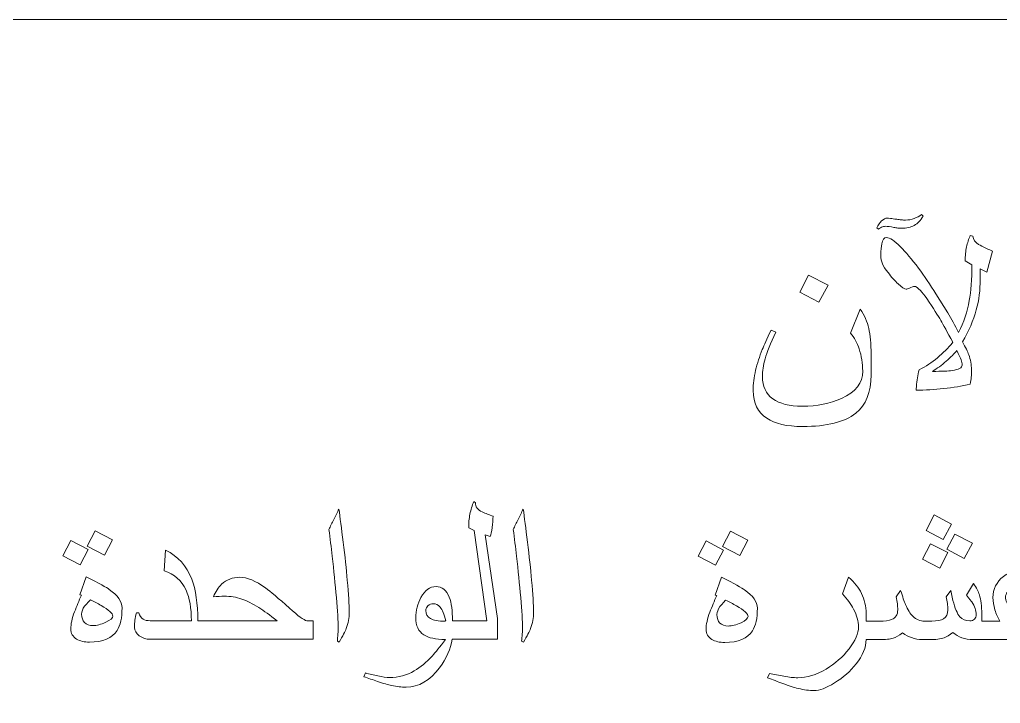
# Model space of a CAD drawing. Header units: millimetres. Extents: x -861 to 465, y -411 to 387.
# Drawn here: x -588.4 to -453.3, y 287.4 to 381.6 of the extents above; entities that cross this region are included whole.
import ezdxf

# ---------------------------------------------------------------- set-up
doc = ezdxf.new("R2010")
doc.units = ezdxf.units.MM
doc.header["$MEASUREMENT"] = 0
doc.layers.add('Layer 1', color=7, linetype='Continuous')

msp = doc.modelspace()

# ---------------------------------------------------------------- linework, layer by layer
at = {"layer": 'Layer 1', "color": 250, "lineweight": 18}
msp.add_lwpolyline([(-714.8907, 61.5579), (-314.8907, 61.5579), (-314.8907, 381.5579), (-714.8907, 381.5579), (-714.8907, 61.5579)], close=True, dxfattribs=at)
at = {"layer": 'Layer 1', "color": 250, "lineweight": 9}
for points, knots in [([(-463.9584, 354.5082), (-464.3112, 353.9263), (-464.7234, 353.5014), (-465.1933, 353.2344), (-465.1933, 353.2344), (-465.6602, 352.9659), (-466.2488, 352.8318), (-466.9572, 352.8318), (-466.9572, 352.8318), (-467.1265, 352.8325), (-467.2976, 352.8428), (-467.4697, 352.865), (-467.4697, 352.865), (-467.6432, 352.8873), (-467.8211, 352.9119), (-468.0042, 352.9423), (-468.0042, 352.9423), (-468.4754, 353.0524), (-468.8505, 353.1074), (-469.1289, 353.1074), (-469.1289, 353.1074), (-469.3464, 353.108), (-469.5353, 353.0632), (-469.6965, 352.975), (-469.6965, 352.975), (-469.8552, 352.8897), (-469.9984, 352.8043), (-470.1265, 352.7162), (-470.1265, 352.7162), (-470.1265, 352.7162), (-470.336, 352.8984), (-470.336, 352.8984), (-470.336, 352.8984), (-470.1568, 353.2842), (-469.9378, 353.6009), (-469.6799, 353.8517), (-469.6799, 353.8517), (-469.4194, 354.1057), (-469.155, 354.232), (-468.8861, 354.232), (-468.8861, 354.232), (-468.8021, 354.2327), (-468.6604, 354.2182), (-468.4617, 354.1932), (-468.4617, 354.1932), (-468.2635, 354.1676), (-467.9753, 354.1272), (-467.5964, 354.0722), (-467.5964, 354.0722), (-467.3729, 354.039), (-467.1596, 354.0116), (-466.9572, 353.9893), (-466.9572, 353.9893), (-466.7518, 353.9708), (-466.5575, 353.9618), (-466.3726, 353.9618), (-466.3726, 353.9618), (-465.9646, 353.9621), (-465.5736, 354.0348), (-465.1986, 354.1822), (-465.1986, 354.1822), (-464.8238, 354.3327), (-464.4806, 354.5103), (-464.1677, 354.7171), (-464.1677, 354.7171), (-464.1677, 354.7171), (-463.9584, 354.5082), (-463.9584, 354.5082)], [0, 0, 0, 0, 0.05555556, 0.05555556, 0.05555556, 0.05555556, 0.11111111, 0.11111111, 0.11111111, 0.11111111, 0.16666667, 0.16666667, 0.16666667, 0.16666667, 0.22222222, 0.22222222, 0.22222222, 0.22222222, 0.27777778, 0.27777778, 0.27777778, 0.27777778, 0.33333333, 0.33333333, 0.33333333, 0.33333333, 0.38888889, 0.38888889, 0.38888889, 0.38888889, 0.44444444, 0.44444444, 0.44444444, 0.44444444, 0.5, 0.5, 0.5, 0.5, 0.55555556, 0.55555556, 0.55555556, 0.55555556, 0.61111111, 0.61111111, 0.61111111, 0.61111111, 0.66666667, 0.66666667, 0.66666667, 0.66666667, 0.72222222, 0.72222222, 0.72222222, 0.72222222, 0.77777778, 0.77777778, 0.77777778, 0.77777778, 0.83333333, 0.83333333, 0.83333333, 0.83333333, 0.88888889, 0.88888889, 0.88888889, 0.88888889, 1, 1, 1, 1]), ([(-454.406, 349.6901), (-454.406, 349.6901), (-455.1775, 346.785), (-455.1775, 346.785), (-455.1775, 346.785), (-455.1775, 346.785), (-456.1257, 347.2541), (-456.1257, 347.2541), (-456.1257, 347.2541), (-456.1257, 347.2541), (-456.0979, 345.7872), (-456.0979, 345.7872), (-456.0979, 345.7872), (-456.0979, 344.3458), (-456.28, 342.9499), (-456.6437, 341.598), (-456.6437, 341.598), (-457.0405, 340.1167), (-457.6692, 338.6505), (-458.5289, 337.1995), (-458.5289, 337.1995), (-458.121, 336.4464), (-457.8371, 335.8544), (-457.6745, 335.4243), (-457.6745, 335.4243), (-457.4292, 334.7477), (-457.3051, 334.0602), (-457.3051, 333.363), (-457.3051, 333.363), (-457.305, 332.9666), (-457.3164, 332.6271), (-457.3383, 332.3488), (-457.3383, 332.3488), (-457.3576, 332.0696), (-457.4046, 331.7424), (-457.4815, 331.3675), (-457.4815, 331.3675), (-458.6212, 331.11), (-459.8381, 330.9074), (-461.1307, 330.7613), (-461.1307, 330.7613), (-462.4245, 330.6179), (-463.6855, 330.5461), (-464.9121, 330.5461), (-464.9121, 330.5461), (-464.901, 330.7472), (-464.8955, 330.9183), (-464.8955, 331.0587), (-464.8955, 331.0587), (-464.8405, 331.8752), (-464.7121, 332.6311), (-464.5096, 333.3299), (-464.5096, 333.3299), (-462.6834, 334.3072), (-461.1416, 335.5746), (-459.885, 337.1333), (-459.885, 337.1333), (-460.6346, 338.5514), (-461.1832, 339.5558), (-461.5275, 340.1484), (-461.5275, 340.1484), (-461.9024, 340.7906), (-462.5418, 341.7965), (-463.4459, 343.1636), (-463.4459, 343.1636), (-463.7764, 343.6227), (-464.0714, 343.9916), (-464.3279, 344.2714), (-464.3279, 344.2714), (-464.6845, 344.6498), (-464.9643, 344.8393), (-465.1658, 344.8393), (-465.1658, 344.8393), (-465.306, 344.8395), (-465.5376, 344.7578), (-465.86, 344.5966), (-465.86, 344.5966), (-466.0339, 344.5085), (-466.1786, 344.4643), (-466.2957, 344.4643), (-466.2957, 344.4643), (-466.5313, 344.4648), (-466.9018, 344.7014), (-467.4091, 345.1755), (-467.4091, 345.1755), (-467.85, 345.5943), (-468.3118, 346.1097), (-468.7927, 346.7245), (-468.7927, 346.7245), (-469.1785, 347.2168), (-469.4418, 347.6255), (-469.5808, 347.9537), (-469.5808, 347.9537), (-469.7214, 348.2804), (-469.7903, 348.6758), (-469.7903, 349.1386), (-469.7903, 349.1386), (-469.7903, 349.8036), (-469.7491, 350.3254), (-469.6637, 350.7042), (-469.6637, 350.7042), (-469.5351, 351.2736), (-469.3148, 351.5587), (-469.0022, 351.5587), (-469.0022, 351.5587), (-468.5612, 351.5594), (-467.9216, 351.1396), (-467.0838, 350.3017), (-467.0838, 350.3017), (-466.345, 349.548), (-465.5185, 348.5601), (-464.6034, 347.3362), (-464.6034, 347.3362), (-463.7987, 346.2476), (-463.0036, 345.0763), (-462.2165, 343.8194), (-462.2165, 343.8194), (-462.2165, 343.8194), (-460.5738, 341.1795), (-460.5738, 341.1795), (-460.5738, 341.1795), (-460.093, 340.3858), (-459.5982, 339.4828), (-459.0912, 338.4727), (-459.0912, 338.4727), (-458.3718, 339.9238), (-457.877, 341.3898), (-457.6085, 342.8715), (-457.6085, 342.8715), (-457.3742, 344.1616), (-457.2558, 345.8038), (-457.2558, 347.7991), (-457.2558, 347.7991), (-457.2558, 347.7991), (-458.1761, 348.3344), (-458.1761, 348.3344), (-458.1761, 348.3344), (-458.1761, 349.0424), (-458.114, 349.6843), (-457.9888, 350.2576), (-457.9888, 350.2576), (-457.8646, 350.8339), (-457.6897, 351.3573), (-457.465, 351.8285), (-457.465, 351.8285), (-457.465, 351.8285), (-457.0958, 351.7356), (-457.0958, 351.7356), (-457.0958, 351.7356), (-457.0518, 351.272), (-456.7925, 350.8997), (-456.3184, 350.6214), (-456.3184, 350.6214), (-456.0622, 350.4703), (-455.7328, 350.2975), (-455.332, 350.1034), (-455.332, 350.1034), (-454.9281, 349.9123), (-454.6194, 349.7739), (-454.406, 349.6901)], [0, 0, 0, 0, 0.02439024, 0.02439024, 0.02439024, 0.02439024, 0.04878049, 0.04878049, 0.04878049, 0.04878049, 0.07317073, 0.07317073, 0.07317073, 0.07317073, 0.09756098, 0.09756098, 0.09756098, 0.09756098, 0.12195122, 0.12195122, 0.12195122, 0.12195122, 0.14634146, 0.14634146, 0.14634146, 0.14634146, 0.17073171, 0.17073171, 0.17073171, 0.17073171, 0.19512195, 0.19512195, 0.19512195, 0.19512195, 0.2195122, 0.2195122, 0.2195122, 0.2195122, 0.24390244, 0.24390244, 0.24390244, 0.24390244, 0.26829268, 0.26829268, 0.26829268, 0.26829268, 0.29268293, 0.29268293, 0.29268293, 0.29268293, 0.31707317, 0.31707317, 0.31707317, 0.31707317, 0.34146341, 0.34146341, 0.34146341, 0.34146341, 0.36585366, 0.36585366, 0.36585366, 0.36585366, 0.3902439, 0.3902439, 0.3902439, 0.3902439, 0.41463415, 0.41463415, 0.41463415, 0.41463415, 0.43902439, 0.43902439, 0.43902439, 0.43902439, 0.46341463, 0.46341463, 0.46341463, 0.46341463, 0.48780488, 0.48780488, 0.48780488, 0.48780488, 0.51219512, 0.51219512, 0.51219512, 0.51219512, 0.53658537, 0.53658537, 0.53658537, 0.53658537, 0.56097561, 0.56097561, 0.56097561, 0.56097561, 0.58536585, 0.58536585, 0.58536585, 0.58536585, 0.6097561, 0.6097561, 0.6097561, 0.6097561, 0.63414634, 0.63414634, 0.63414634, 0.63414634, 0.65853659, 0.65853659, 0.65853659, 0.65853659, 0.68292683, 0.68292683, 0.68292683, 0.68292683, 0.70731707, 0.70731707, 0.70731707, 0.70731707, 0.73170732, 0.73170732, 0.73170732, 0.73170732, 0.75609756, 0.75609756, 0.75609756, 0.75609756, 0.7804878, 0.7804878, 0.7804878, 0.7804878, 0.80487805, 0.80487805, 0.80487805, 0.80487805, 0.82926829, 0.82926829, 0.82926829, 0.82926829, 0.85365854, 0.85365854, 0.85365854, 0.85365854, 0.87804878, 0.87804878, 0.87804878, 0.87804878, 0.90243902, 0.90243902, 0.90243902, 0.90243902, 0.92682927, 0.92682927, 0.92682927, 0.92682927, 0.95121951, 0.95121951, 0.95121951, 0.95121951, 1, 1, 1, 1]), ([(-477.062, 344.9998), (-477.062, 344.9998), (-478.3189, 342.6622), (-478.3189, 342.6622), (-478.3189, 342.6622), (-478.3189, 342.6622), (-480.926, 344.0187), (-480.926, 344.0187), (-480.926, 344.0187), (-480.926, 344.0187), (-479.7354, 346.3722), (-479.7354, 346.3722), (-479.7354, 346.3722), (-479.7354, 346.3722), (-477.062, 344.9998), (-477.062, 344.9998)], [0, 0, 0, 0, 0.2, 0.2, 0.2, 0.2, 0.4, 0.4, 0.4, 0.4, 0.6, 0.6, 0.6, 0.6, 1, 1, 1, 1]), ([(-471.1311, 332.6578), (-471.1311, 330.2615), (-471.8354, 328.4983), (-473.2422, 327.3711), (-473.2422, 327.3711), (-474.7566, 326.1562), (-477.2001, 325.5466), (-480.5733, 325.5466), (-480.5733, 325.5466), (-482.7203, 325.5466), (-484.3632, 325.9244), (-485.5013, 326.6765), (-485.5013, 326.6765), (-486.7468, 327.504), (-487.3699, 328.7713), (-487.3699, 330.4801), (-487.3699, 330.4801), (-487.3699, 331.4021), (-487.2585, 332.3347), (-487.0337, 333.2802), (-487.0337, 333.2802), (-486.8103, 334.2286), (-486.5032, 335.1791), (-486.113, 336.1355), (-486.113, 336.1355), (-485.8786, 336.7162), (-485.4709, 337.6073), (-484.8896, 338.8089), (-484.8896, 338.8089), (-484.8896, 338.8089), (-484.2447, 338.5228), (-484.2447, 338.5228), (-484.2447, 338.5228), (-484.9981, 336.975), (-485.4956, 335.7553), (-485.7383, 334.8623), (-485.7383, 334.8623), (-485.9782, 333.9699), (-486.0968, 333.1535), (-486.0968, 332.4148), (-486.0968, 332.4148), (-486.0967, 331.0814), (-485.6226, 330.0667), (-484.6744, 329.3721), (-484.6744, 329.3721), (-483.7236, 328.6803), (-482.3647, 328.336), (-480.6008, 328.336), (-480.6008, 328.336), (-478.5723, 328.3366), (-476.7743, 328.6955), (-475.2047, 329.4162), (-475.2047, 329.4162), (-473.2615, 330.3091), (-472.2887, 331.5551), (-472.2887, 333.1535), (-472.2887, 333.1535), (-472.2886, 334.2477), (-472.4513, 335.2702), (-472.7738, 336.2181), (-472.7738, 336.2181), (-473.0534, 337.056), (-473.4504, 337.7851), (-473.9644, 338.4064), (-473.9644, 338.4064), (-473.9644, 338.4064), (-472.6248, 341.7089), (-472.6248, 341.7089), (-472.6248, 341.7089), (-472.0558, 340.8406), (-471.6643, 339.9554), (-471.4508, 339.0517), (-471.4508, 339.0517), (-471.2385, 338.1506), (-471.1312, 336.9526), (-471.1312, 335.4576), (-471.1312, 335.4576), (-471.1312, 335.4576), (-471.1311, 332.6578), (-471.1311, 332.6578)], [0, 0, 0, 0, 0.04761905, 0.04761905, 0.04761905, 0.04761905, 0.0952381, 0.0952381, 0.0952381, 0.0952381, 0.14285714, 0.14285714, 0.14285714, 0.14285714, 0.19047619, 0.19047619, 0.19047619, 0.19047619, 0.23809524, 0.23809524, 0.23809524, 0.23809524, 0.28571429, 0.28571429, 0.28571429, 0.28571429, 0.33333333, 0.33333333, 0.33333333, 0.33333333, 0.38095238, 0.38095238, 0.38095238, 0.38095238, 0.42857143, 0.42857143, 0.42857143, 0.42857143, 0.47619048, 0.47619048, 0.47619048, 0.47619048, 0.52380952, 0.52380952, 0.52380952, 0.52380952, 0.57142857, 0.57142857, 0.57142857, 0.57142857, 0.61904762, 0.61904762, 0.61904762, 0.61904762, 0.66666667, 0.66666667, 0.66666667, 0.66666667, 0.71428571, 0.71428571, 0.71428571, 0.71428571, 0.76190476, 0.76190476, 0.76190476, 0.76190476, 0.80952381, 0.80952381, 0.80952381, 0.80952381, 0.85714286, 0.85714286, 0.85714286, 0.85714286, 0.9047619, 0.9047619, 0.9047619, 0.9047619, 1, 1, 1, 1]), ([(-458.5952, 334.008), (-458.5952, 334.2429), (-458.6418, 334.4874), (-458.7328, 334.741), (-458.7328, 334.741), (-458.8209, 334.9954), (-459.0225, 335.4106), (-459.3336, 335.9923), (-459.3336, 335.9923), (-459.6575, 335.5732), (-460.1387, 335.0882), (-460.7779, 334.5371), (-460.7779, 334.5371), (-461.4174, 333.9889), (-462.0486, 333.5229), (-462.6684, 333.1369), (-462.6684, 333.1369), (-461.4007, 333.1372), (-460.4996, 333.1754), (-459.9623, 333.2526), (-459.9623, 333.2526), (-459.0512, 333.3809), (-458.5953, 333.6329), (-458.5952, 334.008)], [0, 0, 0, 0, 0.14285714, 0.14285714, 0.14285714, 0.14285714, 0.28571429, 0.28571429, 0.28571429, 0.28571429, 0.42857143, 0.42857143, 0.42857143, 0.42857143, 0.57142857, 0.57142857, 0.57142857, 0.57142857, 0.71428571, 0.71428571, 0.71428571, 0.71428571, 1, 1, 1, 1]), ([(-528.8389, 296.2608), (-529.0158, 294.9454), (-529.5913, 293.6348), (-530.5657, 292.3299), (-530.5657, 292.3299), (-531.8969, 290.5553), (-533.4306, 289.6674), (-535.1684, 289.6674), (-535.1684, 289.6674), (-535.8117, 289.6679), (-536.4748, 289.7419), (-537.1584, 289.888), (-537.1584, 289.888), (-537.6586, 289.9957), (-538.3092, 290.1801), (-539.1096, 290.4446), (-539.1096, 290.4446), (-539.742, 290.6696), (-540.3761, 290.8884), (-541.0115, 291.1008), (-541.0115, 291.1008), (-541.0115, 291.1008), (-540.7633, 291.6134), (-540.7633, 291.6134), (-540.7633, 291.6134), (-540.2162, 291.4896), (-539.6431, 291.3569), (-539.0437, 291.2165), (-539.0437, 291.2165), (-538.4414, 291.0736), (-537.901, 291.0013), (-537.423, 291.0013), (-537.423, 291.0013), (-536.2322, 291.0014), (-535.1049, 291.3033), (-534.0385, 291.9055), (-534.0385, 291.9055), (-533.2086, 292.3865), (-532.3779, 293.0809), (-531.5471, 293.989), (-531.5471, 293.989), (-531.128, 294.4487), (-530.5329, 295.1934), (-529.761, 296.227), (-529.761, 296.227), (-531.081, 296.2275), (-532.0678, 296.438), (-532.7212, 296.861), (-532.7212, 296.861), (-533.4636, 297.3379), (-533.8345, 298.1246), (-533.8345, 299.22), (-533.8345, 299.22), (-533.8345, 300.224), (-533.6003, 301.155), (-533.129, 302.0147), (-533.129, 302.0147), (-532.5818, 303.0101), (-531.8886, 303.5083), (-531.0508, 303.5083), (-531.0508, 303.5083), (-530.2019, 303.5085), (-529.5927, 303.0151), (-529.2209, 302.0313), (-529.2209, 302.0313), (-528.9273, 301.2599), (-528.7799, 300.1851), (-528.7799, 298.8072), (-528.7799, 298.8072), (-528.7799, 298.8072), (-524.0515, 298.8072), (-524.0515, 298.8072), (-524.0515, 298.8072), (-524.0515, 298.8072), (-525.7936, 311.2317), (-525.7936, 311.2317), (-525.7936, 311.2317), (-525.7936, 311.2317), (-526.5542, 311.5953), (-526.5542, 311.5953), (-526.5542, 311.5953), (-526.5542, 312.2699), (-526.4964, 312.9025), (-526.3779, 313.4909), (-526.3779, 313.4909), (-526.2607, 314.0829), (-526.0844, 314.6568), (-525.8487, 315.2163), (-525.8487, 315.2163), (-525.8487, 315.2163), (-525.6339, 315.0568), (-525.6339, 315.0568), (-525.6339, 315.0568), (-525.6339, 314.4861), (-525.3167, 314.0602), (-524.6803, 313.7777), (-524.6803, 313.7777), (-524.1924, 313.582), (-523.6978, 313.3875), (-523.1976, 313.1935), (-523.1976, 313.1935), (-523.1974, 312.7049), (-523.2389, 312.1806), (-523.3186, 311.6222), (-523.3186, 311.6222), (-523.3957, 311.0674), (-523.4883, 310.6535), (-523.5945, 310.3822), (-523.5945, 310.3822), (-523.5945, 310.3822), (-524.3, 310.6142), (-524.3, 310.6142), (-524.3, 310.6142), (-524.3, 310.6142), (-522.5688, 299.1318), (-522.5688, 299.1318), (-522.5688, 299.1318), (-522.5688, 299.1318), (-522.5688, 296.2608), (-522.5688, 296.2608), (-522.5688, 296.2608), (-522.5688, 296.2608), (-528.8389, 296.2608), (-528.8389, 296.2608)], [0, 0, 0, 0, 0.03125, 0.03125, 0.03125, 0.03125, 0.0625, 0.0625, 0.0625, 0.0625, 0.09375, 0.09375, 0.09375, 0.09375, 0.125, 0.125, 0.125, 0.125, 0.15625, 0.15625, 0.15625, 0.15625, 0.1875, 0.1875, 0.1875, 0.1875, 0.21875, 0.21875, 0.21875, 0.21875, 0.25, 0.25, 0.25, 0.25, 0.28125, 0.28125, 0.28125, 0.28125, 0.3125, 0.3125, 0.3125, 0.3125, 0.34375, 0.34375, 0.34375, 0.34375, 0.375, 0.375, 0.375, 0.375, 0.40625, 0.40625, 0.40625, 0.40625, 0.4375, 0.4375, 0.4375, 0.4375, 0.46875, 0.46875, 0.46875, 0.46875, 0.5, 0.5, 0.5, 0.5, 0.53125, 0.53125, 0.53125, 0.53125, 0.5625, 0.5625, 0.5625, 0.5625, 0.59375, 0.59375, 0.59375, 0.59375, 0.625, 0.625, 0.625, 0.625, 0.65625, 0.65625, 0.65625, 0.65625, 0.6875, 0.6875, 0.6875, 0.6875, 0.71875, 0.71875, 0.71875, 0.71875, 0.75, 0.75, 0.75, 0.75, 0.78125, 0.78125, 0.78125, 0.78125, 0.8125, 0.8125, 0.8125, 0.8125, 0.84375, 0.84375, 0.84375, 0.84375, 0.875, 0.875, 0.875, 0.875, 0.90625, 0.90625, 0.90625, 0.90625, 0.9375, 0.9375, 0.9375, 0.9375, 1, 1, 1, 1]), ([(-543.0053, 299.9922), (-543.0053, 299.212), (-543.1472, 298.4551), (-543.4297, 297.7207), (-543.4297, 297.7207), (-543.5772, 297.3316), (-543.8954, 296.712), (-544.3833, 295.8633), (-544.3833, 295.8633), (-544.3833, 295.8633), (-544.6426, 296.0124), (-544.6426, 296.0124), (-544.6426, 296.0124), (-544.6136, 296.2949), (-544.5872, 296.6211), (-544.5653, 296.9932), (-544.5653, 296.9932), (-544.5406, 297.3641), (-544.5269, 297.612), (-544.5269, 297.7373), (-544.5269, 297.7373), (-544.5269, 298.7548), (-544.608, 300.1735), (-544.7692, 301.9928), (-544.7692, 301.9928), (-544.9317, 303.8149), (-545.1249, 305.716), (-545.3482, 307.6975), (-545.3482, 307.6975), (-545.4842, 308.8997), (-545.6346, 310.1243), (-545.8001, 311.3742), (-545.8001, 311.3742), (-545.6056, 311.8048), (-545.3852, 312.2675), (-545.1386, 312.7635), (-545.1386, 312.7635), (-544.889, 313.2629), (-544.6507, 313.7336), (-544.4221, 314.1745), (-544.4221, 314.1745), (-544.2675, 313.0613), (-544.0718, 311.5368), (-543.8323, 309.605), (-543.8323, 309.605), (-543.5936, 307.6718), (-543.4065, 305.9284), (-543.2699, 304.374), (-543.2699, 304.374), (-543.0934, 302.4409), (-543.0054, 300.9799), (-543.0053, 299.9922)], [0, 0, 0, 0, 0.07142857, 0.07142857, 0.07142857, 0.07142857, 0.14285714, 0.14285714, 0.14285714, 0.14285714, 0.21428571, 0.21428571, 0.21428571, 0.21428571, 0.28571429, 0.28571429, 0.28571429, 0.28571429, 0.35714286, 0.35714286, 0.35714286, 0.35714286, 0.42857143, 0.42857143, 0.42857143, 0.42857143, 0.5, 0.5, 0.5, 0.5, 0.57142857, 0.57142857, 0.57142857, 0.57142857, 0.64285714, 0.64285714, 0.64285714, 0.64285714, 0.71428571, 0.71428571, 0.71428571, 0.71428571, 0.78571429, 0.78571429, 0.78571429, 0.78571429, 0.85714286, 0.85714286, 0.85714286, 0.85714286, 1, 1, 1, 1]), ([(-517.6191, 299.9922), (-517.6191, 299.212), (-517.761, 298.4551), (-518.0436, 297.7207), (-518.0436, 297.7207), (-518.191, 297.3316), (-518.5096, 296.712), (-518.9972, 295.8633), (-518.9972, 295.8633), (-518.9972, 295.8633), (-519.2564, 296.0124), (-519.2564, 296.0124), (-519.2564, 296.0124), (-519.2274, 296.2949), (-519.2011, 296.6211), (-519.1792, 296.9932), (-519.1792, 296.9932), (-519.1544, 297.3641), (-519.1408, 297.612), (-519.1408, 297.7373), (-519.1408, 297.7373), (-519.1407, 298.7548), (-519.2219, 300.1735), (-519.3831, 301.9928), (-519.3831, 301.9928), (-519.5457, 303.8149), (-519.7387, 305.716), (-519.962, 307.6975), (-519.962, 307.6975), (-520.0982, 308.8997), (-520.2485, 310.1243), (-520.4139, 311.3742), (-520.4139, 311.3742), (-520.2194, 311.8048), (-519.9991, 312.2675), (-519.7525, 312.7635), (-519.7525, 312.7635), (-519.503, 313.2629), (-519.2646, 313.7336), (-519.036, 314.1745), (-519.036, 314.1745), (-518.8813, 313.0613), (-518.686, 311.5368), (-518.4461, 309.605), (-518.4461, 309.605), (-518.2076, 307.6718), (-518.0203, 305.9284), (-517.8838, 304.374), (-517.8838, 304.374), (-517.7074, 302.4409), (-517.6192, 300.9799), (-517.6191, 299.9922)], [0, 0, 0, 0, 0.07142857, 0.07142857, 0.07142857, 0.07142857, 0.14285714, 0.14285714, 0.14285714, 0.14285714, 0.21428571, 0.21428571, 0.21428571, 0.21428571, 0.28571429, 0.28571429, 0.28571429, 0.28571429, 0.35714286, 0.35714286, 0.35714286, 0.35714286, 0.42857143, 0.42857143, 0.42857143, 0.42857143, 0.5, 0.5, 0.5, 0.5, 0.57142857, 0.57142857, 0.57142857, 0.57142857, 0.64285714, 0.64285714, 0.64285714, 0.64285714, 0.71428571, 0.71428571, 0.71428571, 0.71428571, 0.78571429, 0.78571429, 0.78571429, 0.78571429, 0.85714286, 0.85714286, 0.85714286, 0.85714286, 1, 1, 1, 1]), ([(-460.0752, 312.1144), (-460.0752, 312.1144), (-461.2051, 309.9705), (-461.2051, 309.9705), (-461.2051, 309.9705), (-461.2051, 309.9705), (-463.5478, 311.2325), (-463.5478, 311.2325), (-463.5478, 311.2325), (-463.5478, 311.2325), (-462.462, 313.3717), (-462.462, 313.3717), (-462.462, 313.3717), (-462.462, 313.3717), (-460.0752, 312.1144), (-460.0752, 312.1144)], [0, 0, 0, 0, 0.2, 0.2, 0.2, 0.2, 0.4, 0.4, 0.4, 0.4, 0.6, 0.6, 0.6, 0.6, 1, 1, 1, 1]), ([(-575.6139, 309.9585), (-575.6139, 309.9585), (-576.6942, 307.8305), (-576.6942, 307.8305), (-576.6942, 307.8305), (-576.6942, 307.8305), (-579.0977, 309.0648), (-579.0977, 309.0648), (-579.0977, 309.0648), (-579.0977, 309.0648), (-577.9839, 311.1873), (-577.9839, 311.1873), (-577.9839, 311.1873), (-577.9839, 311.1873), (-575.6139, 309.9585), (-575.6139, 309.9585)], [0, 0, 0, 0, 0.2, 0.2, 0.2, 0.2, 0.4, 0.4, 0.4, 0.4, 0.6, 0.6, 0.6, 0.6, 1, 1, 1, 1]), ([(-488.1168, 309.9046), (-488.1168, 309.9046), (-489.1973, 307.7765), (-489.1973, 307.7765), (-489.1973, 307.7765), (-489.1973, 307.7765), (-491.6003, 309.0116), (-491.6003, 309.0116), (-491.6003, 309.0116), (-491.6003, 309.0116), (-490.4869, 311.1333), (-490.4869, 311.1333), (-490.4869, 311.1333), (-490.4869, 311.1333), (-488.1168, 309.9046), (-488.1168, 309.9046)], [0, 0, 0, 0, 0.2, 0.2, 0.2, 0.2, 0.4, 0.4, 0.4, 0.4, 0.6, 0.6, 0.6, 0.6, 1, 1, 1, 1]), ([(-457.1865, 309.5021), (-457.1865, 309.5021), (-458.3331, 307.3963), (-458.3331, 307.3963), (-458.3331, 307.3963), (-458.3331, 307.3963), (-460.7034, 308.6536), (-460.7034, 308.6536), (-460.7034, 308.6536), (-460.7034, 308.6536), (-459.6067, 310.7475), (-459.6067, 310.7475), (-459.6067, 310.7475), (-459.6067, 310.7475), (-457.1865, 309.5021), (-457.1865, 309.5021)], [0, 0, 0, 0, 0.2, 0.2, 0.2, 0.2, 0.4, 0.4, 0.4, 0.4, 0.6, 0.6, 0.6, 0.6, 1, 1, 1, 1]), ([(-578.954, 308.5965), (-578.954, 308.5965), (-580.0512, 306.5018), (-580.0512, 306.5018), (-580.0512, 306.5018), (-580.0512, 306.5018), (-582.4652, 307.748), (-582.4652, 307.748), (-582.4652, 307.748), (-582.4652, 307.748), (-581.3244, 309.8538), (-581.3244, 309.8538), (-581.3244, 309.8538), (-581.3244, 309.8538), (-578.954, 308.5965), (-578.954, 308.5965)], [0, 0, 0, 0, 0.2, 0.2, 0.2, 0.2, 0.4, 0.4, 0.4, 0.4, 0.6, 0.6, 0.6, 0.6, 1, 1, 1, 1]), ([(-491.4571, 308.5425), (-491.4571, 308.5425), (-492.5538, 306.4486), (-492.5538, 306.4486), (-492.5538, 306.4486), (-492.5538, 306.4486), (-494.9684, 307.694), (-494.9684, 307.694), (-494.9684, 307.694), (-494.9684, 307.694), (-493.8274, 309.7998), (-493.8274, 309.7998), (-493.8274, 309.7998), (-493.8274, 309.7998), (-491.4571, 308.5425), (-491.4571, 308.5425)], [0, 0, 0, 0, 0.2, 0.2, 0.2, 0.2, 0.4, 0.4, 0.4, 0.4, 0.6, 0.6, 0.6, 0.6, 1, 1, 1, 1]), ([(-460.5602, 308.1845), (-460.5602, 308.1845), (-461.6736, 306.0628), (-461.6736, 306.0628), (-461.6736, 306.0628), (-461.6736, 306.0628), (-464.0439, 307.2915), (-464.0439, 307.2915), (-464.0439, 307.2915), (-464.0439, 307.2915), (-462.9632, 309.414), (-462.9632, 309.414), (-462.9632, 309.414), (-462.9632, 309.414), (-460.5602, 308.1845), (-460.5602, 308.1845)], [0, 0, 0, 0, 0.2, 0.2, 0.2, 0.2, 0.4, 0.4, 0.4, 0.4, 0.6, 0.6, 0.6, 0.6, 1, 1, 1, 1]), ([(-564.8747, 296.2608), (-564.8747, 296.2608), (-570.4105, 296.2608), (-570.4105, 296.2608), (-570.4105, 296.2608), (-570.9699, 296.2608), (-571.4714, 296.4199), (-571.9151, 296.7396), (-571.9151, 296.7396), (-572.3603, 297.0625), (-572.5822, 297.4452), (-572.5822, 297.8861), (-572.5822, 297.8861), (-572.5822, 298.2571), (-572.5628, 298.5931), (-572.5216, 298.8948), (-572.5216, 298.8948), (-572.4816, 299.1953), (-572.4087, 299.5287), (-572.3011, 299.8924), (-572.3011, 299.8924), (-572.3011, 299.8924), (-571.9649, 299.893), (-571.9649, 299.893), (-571.9649, 299.893), (-571.8587, 299.4922), (-571.6643, 299.2034), (-571.3807, 299.027), (-571.3807, 299.027), (-571.1463, 298.8802), (-570.8226, 298.8066), (-570.4105, 298.8066), (-570.4105, 298.8066), (-570.4105, 298.8066), (-564.8747, 298.8072), (-564.8747, 298.8072), (-564.8747, 298.8072), (-564.8747, 298.8072), (-564.7437, 298.8072), (-564.7437, 298.8072), (-564.7437, 298.8072), (-564.7437, 300.5558), (-564.9891, 301.9625), (-565.477, 303.0289), (-565.477, 303.0289), (-566.0804, 304.3547), (-567.0906, 305.2394), (-568.5087, 305.6804), (-568.5087, 305.6804), (-568.5087, 305.6804), (-568.2882, 308.5195), (-568.2882, 308.5195), (-568.2882, 308.5195), (-566.5987, 307.6884), (-565.4025, 306.3651), (-564.6998, 304.5504), (-564.6998, 304.5504), (-564.1349, 303.0848), (-563.851, 301.1691), (-563.851, 298.8072), (-563.851, 298.8072), (-563.851, 298.8072), (-552.9353, 298.8072), (-552.9353, 298.8072), (-552.9353, 298.8072), (-553.9318, 299.5787), (-554.7712, 300.1791), (-555.4545, 300.6092), (-555.4545, 300.6092), (-556.3032, 301.1455), (-557.0805, 301.5367), (-557.786, 301.7832), (-557.786, 301.7832), (-558.5773, 302.0552), (-559.3778, 302.1911), (-560.1895, 302.1911), (-560.1895, 302.1911), (-560.6855, 302.1917), (-561.1872, 302.1554), (-561.6945, 302.0863), (-561.6945, 302.0863), (-561.4117, 302.81), (-561.0411, 303.3926), (-560.5807, 303.8336), (-560.5807, 303.8336), (-559.9191, 304.469), (-559.08, 304.7872), (-558.0619, 304.7872), (-558.0619, 304.7872), (-557.0666, 304.7873), (-555.8899, 304.2982), (-554.5342, 303.321), (-554.5342, 303.321), (-553.8588, 302.8323), (-552.759, 301.9046), (-551.2378, 300.5376), (-551.2378, 300.5376), (-550.0552, 299.4715), (-549.2534, 298.8948), (-548.8343, 298.8066), (-548.8343, 298.8066), (-548.8343, 298.8066), (-547.9523, 298.8072), (-547.9523, 298.8072), (-547.9523, 298.8072), (-547.9523, 298.8072), (-547.9523, 296.2608), (-547.9523, 296.2608), (-547.9523, 296.2608), (-547.9523, 296.2608), (-563.8509, 296.2608), (-563.8509, 296.2608), (-563.8509, 296.2608), (-563.8509, 296.2608), (-564.8747, 296.2608), (-564.8747, 296.2608)], [0, 0, 0, 0, 0.03333333, 0.03333333, 0.03333333, 0.03333333, 0.06666667, 0.06666667, 0.06666667, 0.06666667, 0.1, 0.1, 0.1, 0.1, 0.13333333, 0.13333333, 0.13333333, 0.13333333, 0.16666667, 0.16666667, 0.16666667, 0.16666667, 0.2, 0.2, 0.2, 0.2, 0.23333333, 0.23333333, 0.23333333, 0.23333333, 0.26666667, 0.26666667, 0.26666667, 0.26666667, 0.3, 0.3, 0.3, 0.3, 0.33333333, 0.33333333, 0.33333333, 0.33333333, 0.36666667, 0.36666667, 0.36666667, 0.36666667, 0.4, 0.4, 0.4, 0.4, 0.43333333, 0.43333333, 0.43333333, 0.43333333, 0.46666667, 0.46666667, 0.46666667, 0.46666667, 0.5, 0.5, 0.5, 0.5, 0.53333333, 0.53333333, 0.53333333, 0.53333333, 0.56666667, 0.56666667, 0.56666667, 0.56666667, 0.6, 0.6, 0.6, 0.6, 0.63333333, 0.63333333, 0.63333333, 0.63333333, 0.66666667, 0.66666667, 0.66666667, 0.66666667, 0.7, 0.7, 0.7, 0.7, 0.73333333, 0.73333333, 0.73333333, 0.73333333, 0.76666667, 0.76666667, 0.76666667, 0.76666667, 0.8, 0.8, 0.8, 0.8, 0.83333333, 0.83333333, 0.83333333, 0.83333333, 0.86666667, 0.86666667, 0.86666667, 0.86666667, 0.9, 0.9, 0.9, 0.9, 0.93333333, 0.93333333, 0.93333333, 0.93333333, 1, 1, 1, 1]), ([(-471.8116, 296.2066), (-471.8117, 295.1288), (-472.2694, 294.015), (-473.1844, 292.8661), (-473.1844, 292.8661), (-473.9862, 291.8491), (-474.9843, 290.9738), (-476.1774, 290.2421), (-476.1774, 290.2421), (-477.3101, 289.5409), (-478.2418, 289.1895), (-478.9721, 289.1895), (-478.9721, 289.1895), (-479.6487, 289.1901), (-480.3765, 289.2872), (-481.155, 289.4816), (-481.155, 289.4816), (-481.7501, 289.629), (-482.4642, 289.859), (-483.2936, 290.1706), (-483.2936, 290.1706), (-483.999, 290.4323), (-484.698, 290.694), (-485.3884, 290.9586), (-485.3884, 290.9586), (-485.3884, 290.9586), (-485.1402, 291.5491), (-485.1402, 291.5491), (-485.1402, 291.5491), (-484.4979, 291.4205), (-483.827, 291.2895), (-483.1285, 291.1572), (-483.1285, 291.1572), (-482.4309, 291.0252), (-481.7985, 290.9586), (-481.2323, 290.9586), (-481.2323, 290.9586), (-479.9794, 290.9593), (-478.6747, 291.3597), (-477.3186, 292.1605), (-477.3186, 292.1605), (-476.0881, 292.8953), (-475.0393, 293.821), (-474.1711, 294.9386), (-474.1711, 294.9386), (-473.3, 296.0552), (-472.8648, 297.0635), (-472.8648, 297.9648), (-472.8648, 297.9648), (-472.8647, 298.7365), (-473.0895, 299.5466), (-473.5372, 300.3954), (-473.5372, 300.3954), (-473.9007, 301.0797), (-474.411, 301.7818), (-475.064, 302.5068), (-475.064, 302.5068), (-475.064, 302.5068), (-474.2261, 304.8055), (-474.2261, 304.8055), (-474.2261, 304.8055), (-473.4257, 304.0626), (-472.8358, 303.3196), (-472.457, 302.5785), (-472.457, 302.5785), (-472.0269, 301.7369), (-471.8117, 300.7994), (-471.8117, 299.7671), (-471.8117, 299.7671), (-471.8117, 299.7671), (-471.8117, 298.7532), (-471.8117, 298.7532), (-471.8117, 298.7532), (-471.8117, 298.7532), (-470.008, 298.7532), (-470.008, 298.7532), (-470.008, 298.7532), (-469.2184, 298.7532), (-468.6519, 298.8202), (-468.3104, 298.9568), (-468.3104, 298.9568), (-467.7452, 299.1802), (-467.4613, 299.6306), (-467.4613, 300.3072), (-467.4613, 300.3072), (-467.4612, 300.5899), (-467.4764, 300.8724), (-467.5054, 301.1564), (-467.5054, 301.1564), (-467.5356, 301.4392), (-467.5883, 301.7571), (-467.6655, 302.1099), (-467.6655, 302.1099), (-467.6655, 302.1099), (-467.0643, 302.9862), (-467.0643, 302.9862), (-467.0643, 302.9862), (-466.7887, 302.0893), (-466.5656, 301.4347), (-466.392, 301.0241), (-466.392, 301.0241), (-466.0805, 300.3105), (-465.739, 299.7741), (-465.3668, 299.4144), (-465.3668, 299.4144), (-464.9149, 298.9738), (-464.3773, 298.7529), (-463.7518, 298.7529), (-463.7518, 298.7529), (-463.7518, 298.7529), (-462.7707, 298.7532), (-462.7707, 298.7532), (-462.7707, 298.7532), (-462.0401, 298.7532), (-461.4972, 298.8644), (-461.1445, 299.0891), (-461.1445, 299.0891), (-460.756, 299.3429), (-460.5603, 299.7477), (-460.5603, 300.3072), (-460.5603, 300.3072), (-460.5602, 300.6082), (-460.5807, 300.8999), (-460.6209, 301.1838), (-460.6209, 301.1838), (-460.6578, 301.4662), (-460.7119, 301.7748), (-460.7807, 302.1099), (-460.7807, 302.1099), (-460.7807, 302.1099), (-460.1633, 302.9862), (-460.1633, 302.9862), (-460.1633, 302.9862), (-460.1633, 302.9862), (-459.8545, 301.6083), (-459.8545, 301.6083), (-459.8545, 301.6083), (-459.5942, 300.524), (-459.2729, 299.7727), (-458.8902, 299.3536), (-458.8902, 299.3536), (-458.5591, 298.9818), (-458.1102, 298.797), (-457.5394, 298.797), (-457.5394, 298.797), (-457.279, 298.7976), (-457.0681, 298.8771), (-456.9058, 299.0397), (-456.9058, 299.0397), (-456.7442, 299.2016), (-456.6631, 299.4087), (-456.6631, 299.6623), (-456.6631, 299.6623), (-456.663, 300.2097), (-456.8642, 300.787), (-457.2639, 301.3931), (-457.2639, 301.3931), (-457.3302, 301.4884), (-457.5697, 301.8038), (-457.9804, 302.3413), (-457.9804, 302.3413), (-457.9804, 302.3413), (-457.0268, 303.9403), (-457.0268, 303.9403), (-457.0268, 303.9403), (-456.6269, 303.3339), (-456.3544, 302.8112), (-456.2112, 302.3745), (-456.2112, 302.3745), (-455.9945, 301.7091), (-455.8859, 300.8255), (-455.8859, 299.723), (-455.8859, 299.723), (-455.8859, 299.723), (-455.8859, 298.7532), (-455.8859, 298.7532), (-455.8859, 298.7532), (-455.8859, 298.7532), (-453.397, 298.7532), (-453.397, 298.7532), (-453.397, 298.7532), (-453.6809, 299.212), (-453.9096, 299.7312), (-454.0861, 300.3129), (-454.0861, 300.3129), (-454.2623, 300.8931), (-454.3506, 301.4566), (-454.3506, 302.0052), (-454.3506, 302.0052), (-454.3505, 303.1585), (-453.8698, 304.1247), (-452.9067, 304.9046), (-452.9067, 304.9046), (-451.9446, 305.6874), (-450.7057, 306.0787), (-449.1913, 306.0787), (-449.1913, 306.0787), (-447.9939, 306.0787), (-447.003, 305.7866), (-446.2202, 305.202), (-446.2202, 305.202), (-445.8895, 304.9555), (-445.3273, 304.3547), (-444.5335, 303.3997), (-444.5335, 303.3997), (-444.5335, 303.3997), (-444.8145, 303.1466), (-444.8145, 303.1466), (-444.8145, 303.1466), (-445.487, 303.3339), (-446.0921, 303.4727), (-446.6283, 303.5651), (-446.6283, 303.5651), (-447.1656, 303.6562), (-447.7223, 303.7027), (-448.2984, 303.7027), (-448.2984, 303.7027), (-449.6473, 303.703), (-450.7057, 303.5539), (-451.4734, 303.2564), (-451.4734, 303.2564), (-452.2381, 302.9593), (-452.6199, 302.5647), (-452.6199, 302.0768), (-452.6199, 302.0768), (-452.6199, 301.5988), (-452.38, 301.064), (-451.8978, 300.4727), (-451.8978, 300.4727), (-451.4126, 299.8843), (-450.79, 299.3607), (-450.0291, 298.9018), (-450.0291, 298.9018), (-448.4277, 299.1445), (-447.1134, 299.3784), (-446.0879, 299.6073), (-446.0879, 299.6073), (-445.0626, 299.839), (-443.6283, 300.2275), (-441.7828, 300.7764), (-441.7828, 300.7764), (-441.7828, 300.7764), (-442.7919, 298.1087), (-442.7919, 298.1087), (-442.7919, 298.1087), (-444.2661, 297.5705), (-445.9721, 297.1184), (-447.9124, 296.7519), (-447.9124, 296.7519), (-449.8501, 296.3886), (-451.6332, 296.2062), (-453.2648, 296.2062), (-453.2648, 296.2062), (-453.2648, 296.2062), (-456.9139, 296.2068), (-456.9139, 296.2068), (-456.9139, 296.2068), (-456.9139, 296.2068), (-457.0159, 296.2068), (-457.0159, 296.2068), (-457.0159, 296.2068), (-457.6413, 296.2068), (-458.1776, 296.2905), (-458.6256, 296.4598), (-458.6256, 296.4598), (-459.0747, 296.6323), (-459.4839, 296.8747), (-459.8547, 297.1876), (-459.8547, 297.1876), (-460.3149, 296.8236), (-460.7144, 296.5841), (-461.0562, 296.4707), (-461.0562, 296.4707), (-461.5563, 296.2949), (-462.2402, 296.2062), (-463.107, 296.2062), (-463.107, 296.2062), (-463.107, 296.2062), (-464.0604, 296.2068), (-464.0604, 296.2068), (-464.0604, 296.2068), (-464.5674, 296.2068), (-465.0747, 296.3029), (-465.5817, 296.4983), (-465.5817, 296.4983), (-465.9164, 296.6228), (-466.3285, 296.832), (-466.8164, 297.127), (-466.8164, 297.127), (-467.2834, 296.7744), (-467.7135, 296.5315), (-468.1065, 296.3992), (-468.1065, 296.3992), (-468.4963, 296.2703), (-469.1303, 296.2062), (-470.008, 296.2062), (-470.008, 296.2062), (-470.008, 296.2062), (-471.8116, 296.2066), (-471.8116, 296.2066)], [0, 0, 0, 0, 0.01315789, 0.01315789, 0.01315789, 0.01315789, 0.02631579, 0.02631579, 0.02631579, 0.02631579, 0.03947368, 0.03947368, 0.03947368, 0.03947368, 0.05263158, 0.05263158, 0.05263158, 0.05263158, 0.06578947, 0.06578947, 0.06578947, 0.06578947, 0.07894737, 0.07894737, 0.07894737, 0.07894737, 0.09210526, 0.09210526, 0.09210526, 0.09210526, 0.10526316, 0.10526316, 0.10526316, 0.10526316, 0.11842105, 0.11842105, 0.11842105, 0.11842105, 0.13157895, 0.13157895, 0.13157895, 0.13157895, 0.14473684, 0.14473684, 0.14473684, 0.14473684, 0.15789474, 0.15789474, 0.15789474, 0.15789474, 0.17105263, 0.17105263, 0.17105263, 0.17105263, 0.18421053, 0.18421053, 0.18421053, 0.18421053, 0.19736842, 0.19736842, 0.19736842, 0.19736842, 0.21052632, 0.21052632, 0.21052632, 0.21052632, 0.22368421, 0.22368421, 0.22368421, 0.22368421, 0.23684211, 0.23684211, 0.23684211, 0.23684211, 0.25, 0.25, 0.25, 0.25, 0.26315789, 0.26315789, 0.26315789, 0.26315789, 0.27631579, 0.27631579, 0.27631579, 0.27631579, 0.28947368, 0.28947368, 0.28947368, 0.28947368, 0.30263158, 0.30263158, 0.30263158, 0.30263158, 0.31578947, 0.31578947, 0.31578947, 0.31578947, 0.32894737, 0.32894737, 0.32894737, 0.32894737, 0.34210526, 0.34210526, 0.34210526, 0.34210526, 0.35526316, 0.35526316, 0.35526316, 0.35526316, 0.36842105, 0.36842105, 0.36842105, 0.36842105, 0.38157895, 0.38157895, 0.38157895, 0.38157895, 0.39473684, 0.39473684, 0.39473684, 0.39473684, 0.40789474, 0.40789474, 0.40789474, 0.40789474, 0.42105263, 0.42105263, 0.42105263, 0.42105263, 0.43421053, 0.43421053, 0.43421053, 0.43421053, 0.44736842, 0.44736842, 0.44736842, 0.44736842, 0.46052632, 0.46052632, 0.46052632, 0.46052632, 0.47368421, 0.47368421, 0.47368421, 0.47368421, 0.48684211, 0.48684211, 0.48684211, 0.48684211, 0.5, 0.5, 0.5, 0.5, 0.51315789, 0.51315789, 0.51315789, 0.51315789, 0.52631579, 0.52631579, 0.52631579, 0.52631579, 0.53947368, 0.53947368, 0.53947368, 0.53947368, 0.55263158, 0.55263158, 0.55263158, 0.55263158, 0.56578947, 0.56578947, 0.56578947, 0.56578947, 0.57894737, 0.57894737, 0.57894737, 0.57894737, 0.59210526, 0.59210526, 0.59210526, 0.59210526, 0.60526316, 0.60526316, 0.60526316, 0.60526316, 0.61842105, 0.61842105, 0.61842105, 0.61842105, 0.63157895, 0.63157895, 0.63157895, 0.63157895, 0.64473684, 0.64473684, 0.64473684, 0.64473684, 0.65789474, 0.65789474, 0.65789474, 0.65789474, 0.67105263, 0.67105263, 0.67105263, 0.67105263, 0.68421053, 0.68421053, 0.68421053, 0.68421053, 0.69736842, 0.69736842, 0.69736842, 0.69736842, 0.71052632, 0.71052632, 0.71052632, 0.71052632, 0.72368421, 0.72368421, 0.72368421, 0.72368421, 0.73684211, 0.73684211, 0.73684211, 0.73684211, 0.75, 0.75, 0.75, 0.75, 0.76315789, 0.76315789, 0.76315789, 0.76315789, 0.77631579, 0.77631579, 0.77631579, 0.77631579, 0.78947368, 0.78947368, 0.78947368, 0.78947368, 0.80263158, 0.80263158, 0.80263158, 0.80263158, 0.81578947, 0.81578947, 0.81578947, 0.81578947, 0.82894737, 0.82894737, 0.82894737, 0.82894737, 0.84210526, 0.84210526, 0.84210526, 0.84210526, 0.85526316, 0.85526316, 0.85526316, 0.85526316, 0.86842105, 0.86842105, 0.86842105, 0.86842105, 0.88157895, 0.88157895, 0.88157895, 0.88157895, 0.89473684, 0.89473684, 0.89473684, 0.89473684, 0.90789474, 0.90789474, 0.90789474, 0.90789474, 0.92105263, 0.92105263, 0.92105263, 0.92105263, 0.93421053, 0.93421053, 0.93421053, 0.93421053, 0.94736842, 0.94736842, 0.94736842, 0.94736842, 0.96052632, 0.96052632, 0.96052632, 0.96052632, 0.97368421, 0.97368421, 0.97368421, 0.97368421, 1, 1, 1, 1]), ([(-574.2909, 300.582), (-574.2909, 299.204), (-574.5169, 298.1673), (-574.9688, 297.4727), (-574.9688, 297.4727), (-575.6606, 296.3997), (-576.9299, 295.8633), (-578.7777, 295.8633), (-578.7777, 295.8633), (-579.4916, 295.8639), (-580.0816, 296.0037), (-580.5473, 296.2877), (-580.5473, 296.2877), (-581.0844, 296.6108), (-581.352, 297.0701), (-581.352, 297.6656), (-581.352, 297.6656), (-581.3519, 298.3492), (-581.1812, 299.1388), (-580.8394, 300.036), (-580.8394, 300.036), (-580.5278, 300.7995), (-580.2111, 301.5681), (-579.8914, 302.3399), (-579.8914, 302.3399), (-579.8914, 302.3399), (-580.1119, 302.3957), (-580.1119, 302.3957), (-580.1119, 302.3957), (-580.1119, 302.3957), (-579.2134, 304.8706), (-579.2134, 304.8706), (-579.2134, 304.8706), (-577.4467, 303.9443), (-576.3912, 303.3598), (-576.0493, 303.1171), (-576.0493, 303.1171), (-574.8781, 302.2933), (-574.2911, 301.4485), (-574.2909, 300.582)], [0, 0, 0, 0, 0.09090909, 0.09090909, 0.09090909, 0.09090909, 0.18181818, 0.18181818, 0.18181818, 0.18181818, 0.27272727, 0.27272727, 0.27272727, 0.27272727, 0.36363636, 0.36363636, 0.36363636, 0.36363636, 0.45454545, 0.45454545, 0.45454545, 0.45454545, 0.54545455, 0.54545455, 0.54545455, 0.54545455, 0.63636364, 0.63636364, 0.63636364, 0.63636364, 0.72727273, 0.72727273, 0.72727273, 0.72727273, 0.81818182, 0.81818182, 0.81818182, 0.81818182, 1, 1, 1, 1]), ([(-486.7938, 300.528), (-486.7938, 299.1501), (-487.02, 298.1136), (-487.4719, 297.4191), (-487.4719, 297.4191), (-488.1636, 296.3457), (-489.433, 295.8094), (-491.2808, 295.8094), (-491.2808, 295.8094), (-491.9944, 295.81), (-492.5843, 295.95), (-493.0504, 296.2337), (-493.0504, 296.2337), (-493.5875, 296.5569), (-493.855, 297.0165), (-493.855, 297.612), (-493.855, 297.612), (-493.855, 298.296), (-493.684, 299.0849), (-493.3425, 299.982), (-493.3425, 299.982), (-493.0309, 300.7455), (-492.7138, 301.5144), (-492.3942, 302.2864), (-492.3942, 302.2864), (-492.3942, 302.2864), (-492.6146, 302.3417), (-492.6146, 302.3417), (-492.6146, 302.3417), (-492.6146, 302.3417), (-491.716, 304.8166), (-491.716, 304.8166), (-491.716, 304.8166), (-489.9493, 303.8911), (-488.8939, 303.3058), (-488.5524, 303.0634), (-488.5524, 303.0634), (-487.3808, 302.2401), (-486.7938, 301.3945), (-486.7938, 300.528)], [0, 0, 0, 0, 0.09090909, 0.09090909, 0.09090909, 0.09090909, 0.18181818, 0.18181818, 0.18181818, 0.18181818, 0.27272727, 0.27272727, 0.27272727, 0.27272727, 0.36363636, 0.36363636, 0.36363636, 0.36363636, 0.45454545, 0.45454545, 0.45454545, 0.45454545, 0.54545455, 0.54545455, 0.54545455, 0.54545455, 0.63636364, 0.63636364, 0.63636364, 0.63636364, 0.72727273, 0.72727273, 0.72727273, 0.72727273, 0.81818182, 0.81818182, 0.81818182, 0.81818182, 1, 1, 1, 1]), ([(-575.5699, 299.4358), (-575.5699, 299.8057), (-576.1072, 300.3005), (-577.1793, 300.9179), (-577.1793, 300.9179), (-577.6396, 301.1828), (-578.1314, 301.4414), (-578.6567, 301.6951), (-578.6567, 301.6951), (-579.0977, 301.213), (-579.3623, 300.9151), (-579.4505, 300.8021), (-579.4505, 300.8021), (-579.7232, 300.4193), (-579.8583, 300.0578), (-579.8583, 299.716), (-579.8583, 299.716), (-579.8583, 299.2167), (-579.7204, 298.8259), (-579.4448, 298.5476), (-579.4448, 298.5476), (-579.1663, 298.2722), (-578.7915, 298.1341), (-578.3202, 298.1341), (-578.3202, 298.1341), (-577.7771, 298.1348), (-577.1835, 298.2859), (-576.5401, 298.5916), (-576.5401, 298.5916), (-575.8937, 298.9008), (-575.5699, 299.1815), (-575.5699, 299.4358)], [0, 0, 0, 0, 0.11111111, 0.11111111, 0.11111111, 0.11111111, 0.22222222, 0.22222222, 0.22222222, 0.22222222, 0.33333333, 0.33333333, 0.33333333, 0.33333333, 0.44444444, 0.44444444, 0.44444444, 0.44444444, 0.55555556, 0.55555556, 0.55555556, 0.55555556, 0.66666667, 0.66666667, 0.66666667, 0.66666667, 0.77777778, 0.77777778, 0.77777778, 0.77777778, 1, 1, 1, 1]), ([(-488.0725, 299.3818), (-488.0725, 299.7525), (-488.6103, 300.2465), (-489.6824, 300.864), (-489.6824, 300.864), (-490.1424, 301.1289), (-490.6345, 301.3878), (-491.1595, 301.6414), (-491.1595, 301.6414), (-491.6003, 301.159), (-491.865, 300.8615), (-491.9532, 300.7482), (-491.9532, 300.7482), (-492.2262, 300.3653), (-492.361, 300.0042), (-492.361, 299.6623), (-492.361, 299.6623), (-492.361, 299.1628), (-492.2234, 298.7723), (-491.9479, 298.4939), (-491.9479, 298.4939), (-491.6692, 298.2182), (-491.2946, 298.0805), (-490.8233, 298.0805), (-490.8233, 298.0805), (-490.2803, 298.0809), (-489.6863, 298.2319), (-489.0428, 298.5381), (-489.0428, 298.5381), (-488.3964, 298.8468), (-488.0727, 299.1279), (-488.0725, 299.3818)], [0, 0, 0, 0, 0.11111111, 0.11111111, 0.11111111, 0.11111111, 0.22222222, 0.22222222, 0.22222222, 0.22222222, 0.33333333, 0.33333333, 0.33333333, 0.33333333, 0.44444444, 0.44444444, 0.44444444, 0.44444444, 0.55555556, 0.55555556, 0.55555556, 0.55555556, 0.66666667, 0.66666667, 0.66666667, 0.66666667, 0.77777778, 0.77777778, 0.77777778, 0.77777778, 1, 1, 1, 1]), ([(-529.7172, 298.8072), (-529.9314, 299.7056), (-530.1851, 300.3289), (-530.4775, 300.6808), (-530.4775, 300.6808), (-530.742, 300.9923), (-531.0659, 301.1493), (-531.4477, 301.1493), (-531.4477, 301.1493), (-531.7205, 301.1495), (-531.9578, 301.0583), (-532.1589, 300.8791), (-532.1589, 300.8791), (-532.3571, 300.6995), (-532.4566, 300.4727), (-532.4566, 300.2011), (-532.4566, 300.2011), (-532.4565, 299.7192), (-532.2414, 299.3536), (-531.8117, 299.1043), (-531.8117, 299.1043), (-531.3973, 298.867), (-530.7298, 298.7441), (-529.8064, 298.7354), (-529.8064, 298.7354), (-529.8064, 298.7354), (-529.8064, 298.8072), (-529.8064, 298.8072), (-529.8064, 298.8072), (-529.8064, 298.8072), (-529.7172, 298.8072), (-529.7172, 298.8072)], [0, 0, 0, 0, 0.11111111, 0.11111111, 0.11111111, 0.11111111, 0.22222222, 0.22222222, 0.22222222, 0.22222222, 0.33333333, 0.33333333, 0.33333333, 0.33333333, 0.44444444, 0.44444444, 0.44444444, 0.44444444, 0.55555556, 0.55555556, 0.55555556, 0.55555556, 0.66666667, 0.66666667, 0.66666667, 0.66666667, 0.77777778, 0.77777778, 0.77777778, 0.77777778, 1, 1, 1, 1])]:
    msp.add_open_spline(points, degree=3, knots=knots, dxfattribs=at)

doc.saveas('drawing.dxf')
